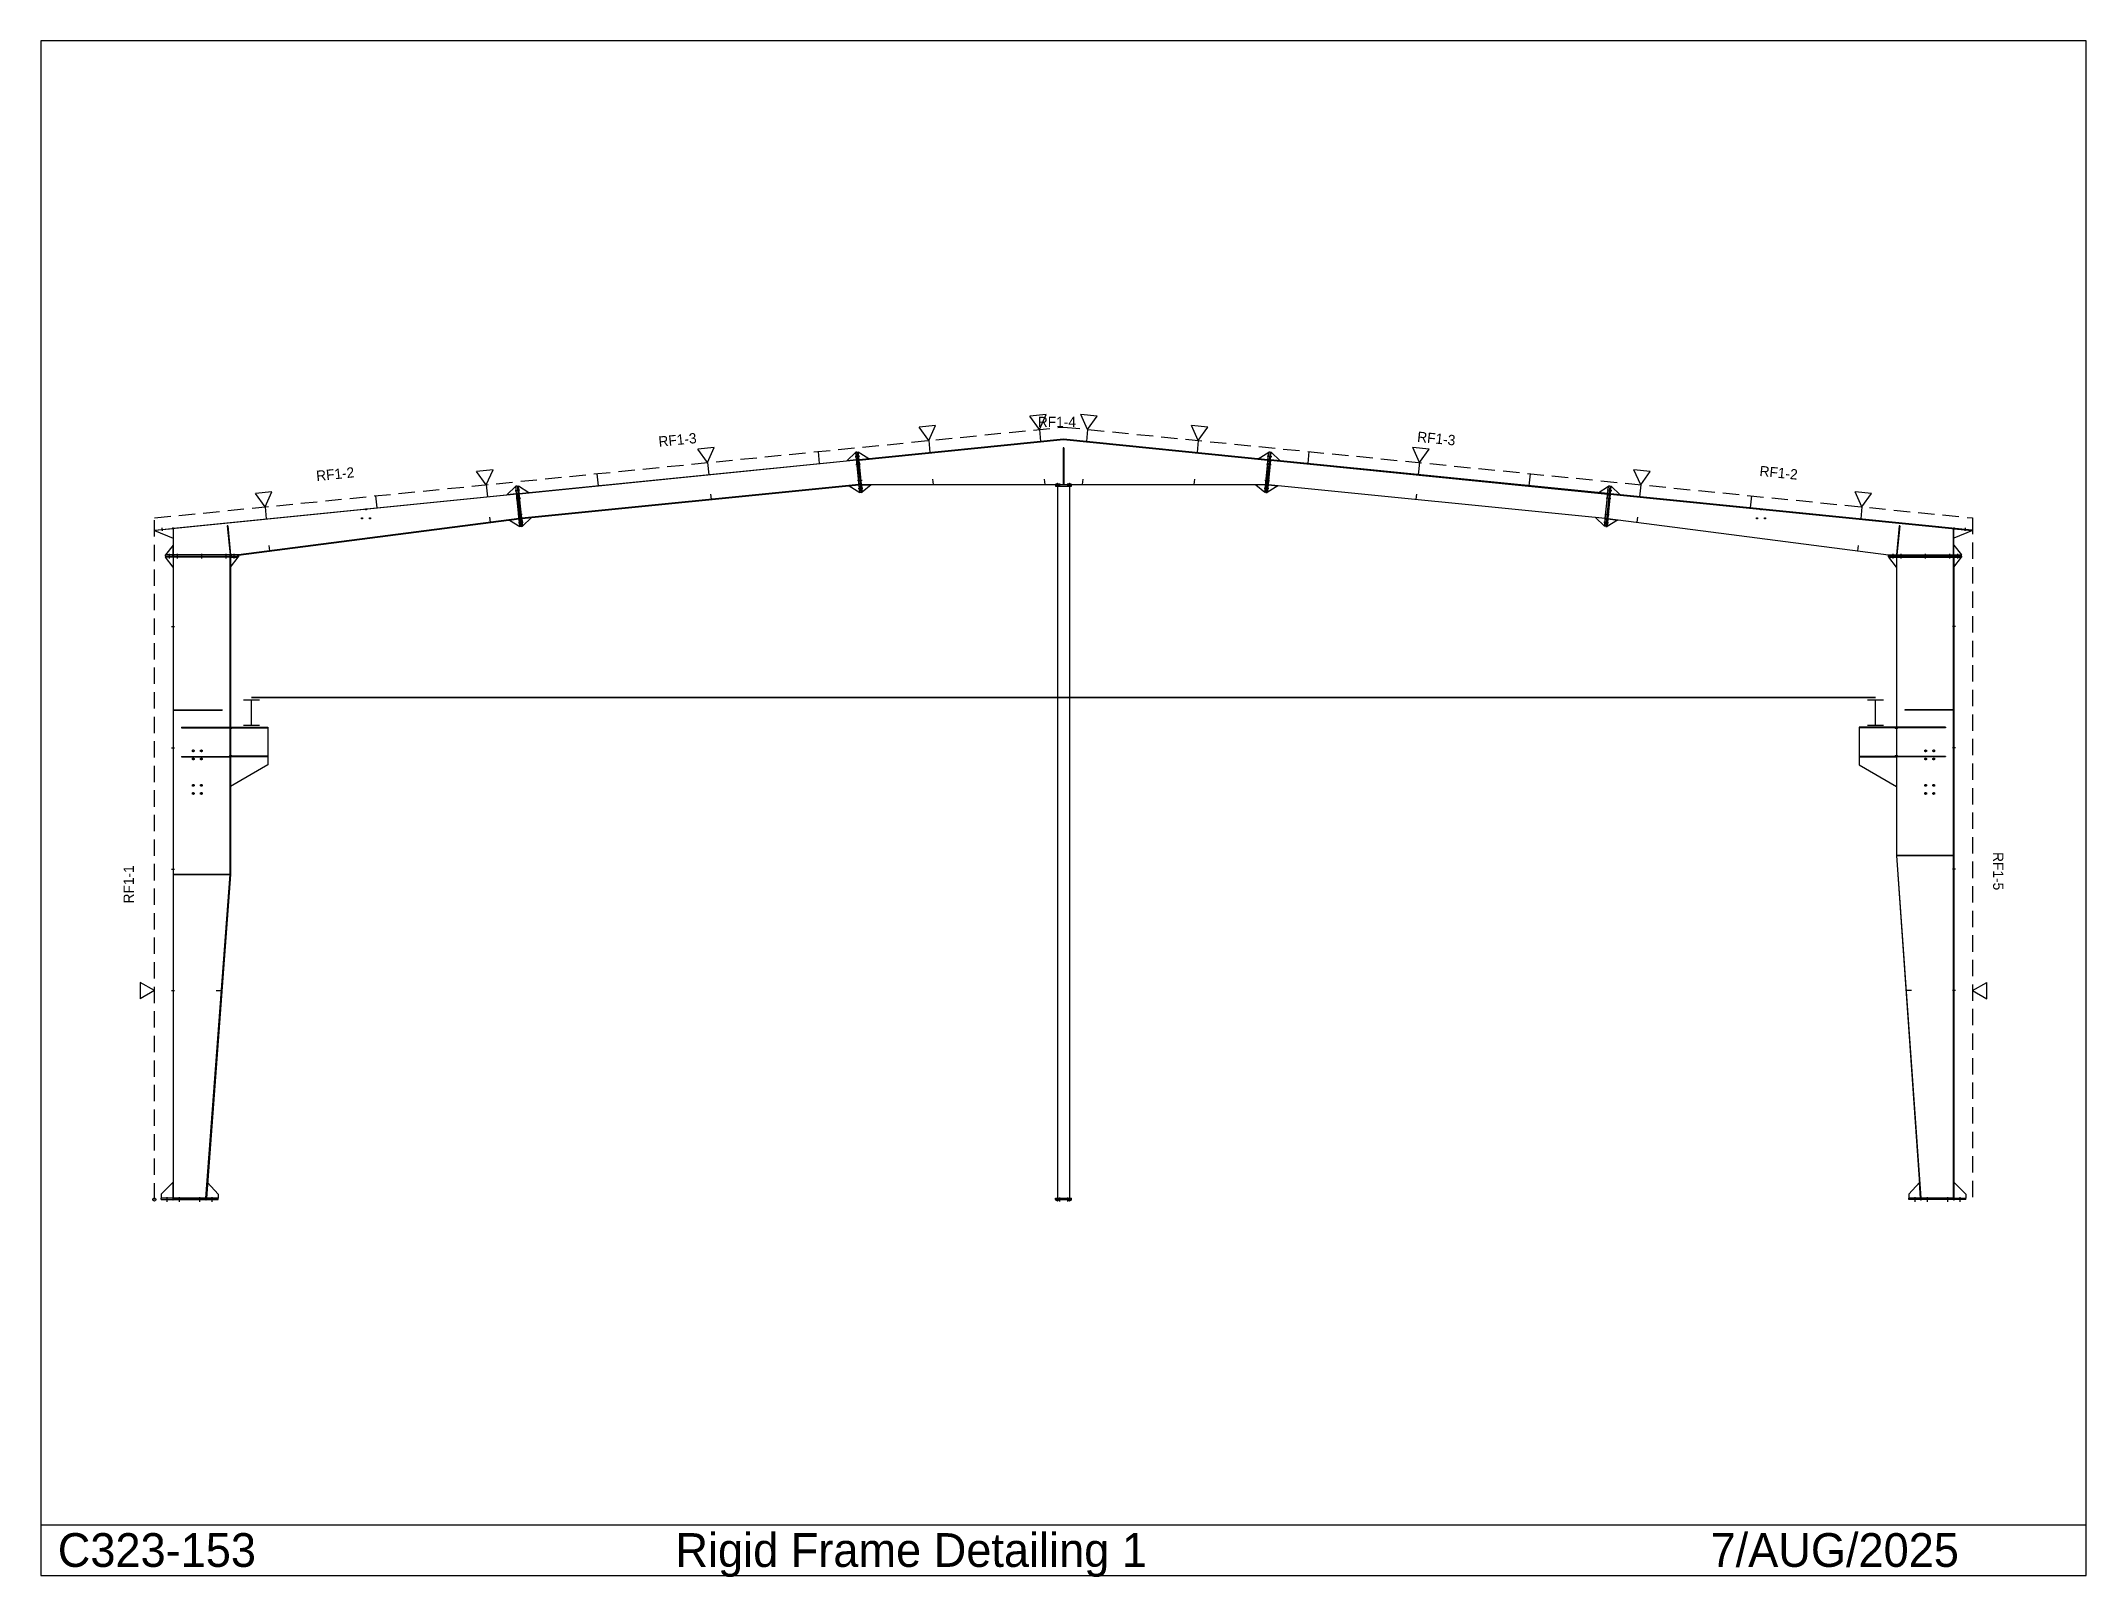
# Model space of a CAD drawing. Extents: x -1403 to 23873, y -4665 to 14314.
import ezdxf

# ---------------------------------------------------------------- set-up
doc = ezdxf.new("R2010")
doc.units = 0
doc.linetypes.add('CONTIN', pattern=[0])
doc.linetypes.add('DASHED', pattern=[303.3, 202.2, -101.1])
doc.layers.get('0').update_dxf_attribs({"linetype": 'CONTIN'})
for name, color, linetype in [('1', 7, 'CONTIN'), ('16', 7, 'CONTIN'), ('17', 7, 'CONTIN'), ('3', 7, 'CONTIN'), ('5', 5, 'DASHED'), ('8', 5, 'DASHED')]:
    doc.layers.add(name, color=color, linetype=linetype)

msp = doc.modelspace()

# ---------------------------------------------------------------- linework, layer by layer
for p, q in [((23872.9, 14313.517), (-1402.9, 14313.517)), ((-1402.9, 14313.517), (-1402.9, -4643.333)), ((23872.9, -4643.333), (23872.9, 14313.517)), ((-1402.9, -4017.757), (23872.9, -4017.757)), ((-1402.9, -4643.333), (23872.9, -4643.333))]:
    msp.add_line(p, q)
at = {"layer": '1'}
for p, q in [((11234.503, 9392.702), (8708.068, 9140.059)), ((8708.566, 9135.084), (11235, 9387.727)), ((8708.566, 9135.084), (11235, 9387.727)), ((11235, 9387.727), (11234.503, 9392.702)), ((11235, 9387.727), (11235.498, 9392.702)), ((11235, 9387.727), (13761.4, 9135.087)), ((11235, 9387.727), (13761.4, 9135.087)), ((13761.897, 9140.062), (11235.498, 9392.702)), ((4508.514, 8720.104), (8676.227, 9136.875)), ((8676.725, 9131.899), (4509.011, 8715.128)), ((8676.725, 9131.899), (4509.011, 8715.128)), ((8556.822, 9124.935), (8666.774, 9231.404)), ((8676.227, 9136.875), (8556.822, 9124.935)), ((8659.111, 9180.389), (8716.228, 9186.1)), ((8659.111, 9180.389), (8716.228, 9186.1)), ((8682.694, 9232.996), (8666.774, 9231.404)), ((8716.526, 8733.885), (8666.774, 9231.404)), ((8666.774, 9231.404), (8666.774, 9231.404)), ((8676.227, 9136.875), (8666.774, 9231.404)), ((8676.725, 9131.899), (8676.227, 9136.875)), ((8676.725, 9131.899), (8706.575, 8833.389)), ((8682.694, 9232.996), (8698.615, 9234.588)), ((8682.694, 9232.996), (8732.446, 8735.477)), ((8682.694, 9232.996), (8732.446, 8735.477)), ((8748.367, 8737.069), (8698.615, 9234.588)), ((8827.473, 9151.999), (8698.615, 9234.588)), ((8698.615, 9234.588), (8698.615, 9234.588)), ((8708.068, 9140.059), (8698.615, 9234.588)), ((8708.068, 9140.059), (8827.473, 9151.999)), ((8708.566, 9135.084), (8708.068, 9140.059)), ((8738.576, 8834.98), (8708.566, 9135.084)), ((11232, 9284.98), (11232, 8834.98)), ((11238, 9284.98), (11232, 9284.98)), ((11232, 9284.98), (11232, 8834.98)), ((11238, 9284.98), (11232, 9284.98)), ((11238, 9284.98), (11238, 8834.98)), ((11238, 9284.98), (11238, 8834.98)), ((13642.492, 9152.003), (13771.35, 9234.591)), ((13761.897, 9140.062), (13642.492, 9152.003)), ((13721.6, 8737.07), (13771.35, 9234.591)), ((13761.4, 9135.087), (13731.39, 8834.98)), ((13787.27, 9232.999), (13737.52, 8735.479)), ((13787.27, 9232.999), (13737.52, 8735.479)), ((13753.439, 8733.886), (13803.189, 9231.407)), ((13753.737, 9186.103), (13810.853, 9180.392)), ((13753.737, 9186.103), (13810.853, 9180.392)), ((13761.4, 9135.087), (13761.897, 9140.062)), ((13761.897, 9140.062), (13771.35, 9234.591)), ((13793.24, 9131.903), (13763.389, 8833.392)), ((13787.27, 9232.999), (13771.35, 9234.591)), ((13771.35, 9234.591), (13771.35, 9234.591)), ((13787.27, 9232.999), (13803.189, 9231.407)), ((13793.24, 9131.903), (13793.737, 9136.878)), ((13793.24, 9131.903), (17960.955, 8715.132)), ((13793.24, 9131.903), (17960.955, 8715.132)), ((13793.737, 9136.878), (13803.189, 9231.407)), ((17961.453, 8720.106), (13793.737, 9136.878)), ((13793.737, 9136.878), (13913.143, 9124.938)), ((13913.143, 9124.938), (13803.189, 9231.407)), ((13803.189, 9231.407), (13803.189, 9231.407)), ((8669.062, 9080.885), (8726.178, 9086.597)), ((8669.062, 9080.885), (8726.178, 9086.597)), ((8688.963, 8881.877), (8746.079, 8887.589)), ((8688.963, 8881.877), (8746.079, 8887.589)), ((13723.886, 8887.592), (13781.002, 8881.88)), ((13723.886, 8887.592), (13781.002, 8881.88)), ((13743.787, 9086.599), (13800.903, 9080.888)), ((13743.787, 9086.599), (13800.903, 9080.888)), ((10, 8270.251), (4476.672, 8716.919)), ((4477.169, 8711.944), (10.498, 8265.276)), ((4477.169, 8711.944), (236, 8287.826)), ((4357.268, 8704.979), (4467.219, 8811.448)), ((4476.672, 8716.919), (4357.268, 8704.979)), ((4459.558, 8760.433), (4516.673, 8766.144)), ((4459.558, 8760.433), (4516.673, 8766.144)), ((4483.14, 8813.04), (4467.219, 8811.448)), ((4516.972, 8313.929), (4467.219, 8811.448)), ((4467.219, 8811.448), (4467.219, 8811.448)), ((4476.672, 8716.919), (4467.219, 8811.448)), ((4469.508, 8660.93), (4526.623, 8666.641)), ((4469.508, 8660.93), (4526.623, 8666.641)), ((4477.169, 8711.944), (4476.672, 8716.919)), ((4477.169, 8711.944), (4507.067, 8412.978)), ((4483.14, 8813.04), (4499.061, 8814.633)), ((4483.14, 8813.04), (4532.892, 8315.521)), ((4483.14, 8813.04), (4532.892, 8315.521)), ((4548.813, 8317.113), (4499.061, 8814.633)), ((4627.918, 8732.044), (4499.061, 8814.633)), ((4499.061, 8814.633), (4499.061, 8814.633)), ((4508.514, 8720.104), (4499.061, 8814.633)), ((4508.514, 8720.104), (4627.918, 8732.044)), ((4509.011, 8715.128), (4508.514, 8720.104)), ((4538.862, 8416.617), (4509.011, 8715.128)), ((8706.575, 8833.389), (4538.862, 8416.617)), ((8706.575, 8833.389), (4538.862, 8416.617)), ((4539.36, 8411.643), (8707.073, 8828.414)), ((8707.073, 8828.414), (8587.669, 8816.474)), ((8587.669, 8816.474), (8716.526, 8733.885)), ((8698.914, 8782.374), (8756.029, 8788.085)), ((8698.914, 8782.374), (8756.029, 8788.085)), ((8706.575, 8833.389), (8707.073, 8828.414)), ((8707.073, 8828.414), (8716.526, 8733.885)), ((8732.446, 8735.477), (8716.526, 8733.885)), ((8716.526, 8733.885), (8716.526, 8733.885)), ((8732.446, 8735.477), (8748.367, 8737.069)), ((8738.576, 8834.98), (13731.39, 8834.98)), ((8739.076, 8834.98), (13730.889, 8834.98)), ((8739.076, 8834.98), (8739.076, 8829.981)), ((13730.889, 8829.981), (8739.076, 8829.981)), ((8739.076, 8829.981), (8859.676, 8829.981)), ((8739.076, 8829.981), (8748.367, 8737.069)), ((8859.676, 8829.981), (8748.367, 8737.069)), ((8748.367, 8737.069), (8748.367, 8737.069)), ((11135, 8829.98), (11135, 8813.98)), ((11135, 8813.98), (11335, 8813.98)), ((11160, 8813.98), (11160, 16)), ((11238, 8834.98), (11232, 8834.98)), ((11238, 8834.98), (11232, 8834.98)), ((11310, 8813.98), (11310, 16)), ((11335, 8813.98), (11335, 8829.98)), ((13730.891, 8829.981), (13610.292, 8829.981)), ((13610.292, 8829.981), (13721.6, 8737.07)), ((13713.937, 8788.088), (13771.053, 8782.376)), ((13713.937, 8788.088), (13771.053, 8782.376)), ((13730.891, 8829.981), (13721.6, 8737.07)), ((13737.52, 8735.479), (13721.6, 8737.07)), ((13721.6, 8737.07), (13721.6, 8737.07)), ((13730.889, 8834.98), (13730.889, 8829.981)), ((13737.52, 8735.479), (13753.439, 8733.886)), ((13762.892, 8828.417), (13753.439, 8733.886)), ((13882.297, 8816.477), (13753.439, 8733.886)), ((13753.439, 8733.886), (13753.439, 8733.886)), ((13763.389, 8833.392), (13762.892, 8828.417)), ((17930.605, 8411.646), (13762.892, 8828.417)), ((13762.892, 8828.417), (13882.297, 8816.477)), ((13763.389, 8833.392), (17931.104, 8416.62)), ((13763.389, 8833.392), (17931.104, 8416.62)), ((17842.047, 8732.047), (17970.904, 8814.636)), ((17961.453, 8720.106), (17842.047, 8732.047)), ((17921.154, 8317.116), (17970.904, 8814.636)), ((17931.104, 8416.62), (17960.955, 8715.132)), ((17986.824, 8813.043), (17937.074, 8315.524)), ((17986.824, 8813.043), (17937.074, 8315.524)), ((17943.342, 8666.643), (18000.457, 8660.932)), ((17943.342, 8666.643), (18000.457, 8660.932)), ((17952.994, 8313.932), (18002.744, 8811.451)), ((17953.291, 8766.146), (18010.408, 8760.436)), ((17953.291, 8766.146), (18010.408, 8760.436)), ((17960.955, 8715.132), (17961.453, 8720.106)), ((17961.453, 8720.106), (17970.904, 8814.636)), ((17992.795, 8711.947), (17962.898, 8412.98)), ((17986.824, 8813.043), (17970.904, 8814.636)), ((17970.904, 8814.636), (17970.904, 8814.636)), ((17986.824, 8813.043), (18002.744, 8811.451)), ((17992.795, 8711.947), (17993.293, 8716.922)), ((17992.795, 8711.947), (22234, 8287.826)), ((17992.795, 8711.947), (22459.504, 8265.276)), ((17993.293, 8716.922), (18002.744, 8811.451)), ((22460, 8270.251), (17993.293, 8716.922)), ((17993.293, 8716.922), (18112.697, 8704.981)), ((18112.697, 8704.981), (18002.744, 8811.451)), ((18002.744, 8811.451), (18002.744, 8811.451)), ((4507.067, 8412.978), (1039, 7965.631)), ((4506.925, 8412.959), (1039, 7965.631)), ((1039.64, 7960.673), (4507.564, 8408.001)), ((4507.564, 8408.001), (4388.501, 8392.643)), ((4388.501, 8392.643), (4516.972, 8313.929)), ((4489.409, 8461.921), (4546.524, 8467.633)), ((4489.409, 8461.921), (4546.524, 8467.633)), ((4499.359, 8362.418), (4556.475, 8368.13)), ((4499.359, 8362.418), (4556.475, 8368.13)), ((4506.925, 8412.959), (4507.564, 8408.001)), ((4507.564, 8408.001), (4516.972, 8313.929)), ((4538.862, 8416.617), (4538.862, 8416.617)), ((4538.862, 8416.617), (4539.36, 8411.643)), ((4539.36, 8411.643), (4658.764, 8423.583)), ((4539.36, 8411.643), (4548.813, 8317.113)), ((4658.764, 8423.583), (4548.813, 8317.113)), ((17930.605, 8411.646), (17811.201, 8423.586)), ((17811.201, 8423.586), (17921.154, 8317.116)), ((17913.49, 8368.132), (17970.607, 8362.421)), ((17913.49, 8368.132), (17970.607, 8362.421)), ((17930.605, 8411.646), (17921.154, 8317.116)), ((17923.441, 8467.636), (17980.557, 8461.925)), ((17923.441, 8467.636), (17980.557, 8461.925)), ((17931.104, 8416.62), (17930.605, 8411.646)), ((17931.104, 8416.62), (17931.104, 8416.62)), ((17962.4, 8408.004), (17952.994, 8313.932)), ((18081.463, 8392.646), (17952.994, 8313.932)), ((17963.041, 8412.962), (17962.4, 8408.004)), ((21430.359, 7960.673), (17962.4, 8408.004)), ((17962.4, 8408.004), (18081.463, 8392.646)), ((17962.898, 8412.98), (21431, 7965.631)), ((17963.041, 8412.962), (21431, 7965.631)), ((231, 8287.326), (1, 8264.326)), ((1, 8264.326), (231, 8172.327)), ((10.498, 8265.276), (10, 8270.251)), ((236, 8287.326), (231, 8287.326)), ((231, 8287.326), (231, 7965.631)), ((236, 7965.631), (236, 8287.826)), ((236, 7965.631), (236, 8287.326)), ((906.163, 8324.143), (900.193, 8323.546)), ((906.163, 8324.143), (900.193, 8323.546)), ((900.193, 8323.546), (936.015, 7965.333)), ((900.193, 8323.546), (936.015, 7965.333)), ((906.163, 8324.143), (941.985, 7965.93)), ((906.163, 8324.143), (941.985, 7965.93)), ((4532.892, 8315.521), (4516.972, 8313.929)), ((4516.972, 8313.929), (4516.972, 8313.929)), ((4532.892, 8315.521), (4548.813, 8317.113)), ((4548.813, 8317.113), (4548.813, 8317.113)), ((17937.074, 8315.524), (17921.154, 8317.116)), ((17921.154, 8317.116), (17921.154, 8317.116)), ((17937.074, 8315.524), (17952.994, 8313.932)), ((17952.994, 8313.932), (17952.994, 8313.932)), ((21563.836, 8324.143), (21528.014, 7965.93)), ((21563.836, 8324.143), (21528.014, 7965.93)), ((21569.807, 8323.546), (21533.986, 7965.333)), ((21569.807, 8323.546), (21533.986, 7965.333)), ((21569.807, 8323.546), (21563.836, 8324.143)), ((21569.807, 8323.546), (21563.836, 8324.143)), ((22234, 7965.631), (22234, 8287.826)), ((22234, 8287.326), (22234, 7965.631)), ((22234, 8287.326), (22239, 8287.326)), ((22239, 7965.631), (22239, 8287.326)), ((22239, 8287.326), (22469, 8264.326)), ((22469, 8264.326), (22239, 8172.327)), ((22459.504, 8265.276), (22460, 8270.251)), ((231, 8085.631), (136, 7965.631)), ((1036, 7965.631), (136, 7965.631)), ((136, 7949.632), (136, 7965.631)), ((136, 7965.631), (136, 7965.631)), ((231, 7965.631), (136, 7965.631)), ((136, 7949.632), (1036, 7949.632)), ((136, 7949.632), (136, 7933.632)), ((136, 7949.632), (1036, 7949.632)), ((1036, 7933.632), (136, 7933.632)), ((230, 7813.632), (136, 7933.632)), ((136, 7933.632), (136, 7933.632)), ((230, 7933.632), (136, 7933.632)), ((186, 7920.932), (186, 7978.332)), ((186, 7920.932), (186, 7978.332)), ((236, 7933.632), (230, 7933.632)), ((230, 7933.632), (230, 16)), ((230, 7933.632), (230, 7813.632)), ((231, 7965.631), (231, 8085.631)), ((236, 7965.631), (231, 7965.631)), ((1039, 7965.631), (236, 7965.631)), ((936, 7933.632), (236, 7933.632)), ((236, 4016), (236, 7933.632)), ((236, 16), (236, 7933.632)), ((286, 7920.932), (286, 7978.332)), ((286, 7920.932), (286, 7978.332)), ((586, 7920.932), (586, 7978.332)), ((586, 7920.932), (586, 7978.332)), ((886, 7920.932), (886, 7978.332)), ((886, 7920.932), (886, 7978.332)), ((936, 4016), (936, 7933.632)), ((936, 7933.632), (936, 7933.632)), ((936, 4016), (936, 7933.632)), ((936, 7933.632), (942, 7933.632)), ((941.985, 7965.93), (936.015, 7965.333)), ((941.985, 7965.93), (936.015, 7965.333)), ((942, 7933.632), (942, 4016)), ((942, 7933.632), (942, 7813.632)), ((942, 7813.632), (1036, 7933.632)), ((942, 7933.632), (1036, 7933.632)), ((986, 7920.932), (986, 7978.332)), ((986, 7920.932), (986, 7978.332)), ((1036, 7949.632), (1036, 7965.631)), ((1036, 7949.632), (1036, 7933.632)), ((1036, 7933.632), (1036, 7933.632)), ((1039, 7965.631), (1039.64, 7960.673)), ((21431, 7965.631), (21430.359, 7960.673)), ((21431, 7965.631), (22234, 7965.631)), ((21434, 7949.632), (21434, 7965.631)), ((21434, 7965.631), (22334, 7965.631)), ((22334, 7949.632), (21434, 7949.632)), ((22334, 7949.632), (21434, 7949.632)), ((21434, 7949.632), (21434, 7933.632)), ((21434, 7933.632), (22334, 7933.632)), ((21528, 7813.632), (21434, 7933.632)), ((21434, 7933.632), (21434, 7933.632)), ((21528, 7933.632), (21434, 7933.632)), ((21484.002, 7978.332), (21484.002, 7920.932)), ((21484.002, 7978.332), (21484.002, 7920.932)), ((21534, 7933.632), (21528, 7933.632)), ((21528, 7933.632), (21528, 4250)), ((21528, 7933.632), (21528, 7813.632)), ((21533.986, 7965.333), (21528.014, 7965.93)), ((21533.986, 7965.333), (21528.014, 7965.93)), ((21534, 4250), (21534, 7933.632)), ((21534, 7933.632), (21534, 7933.632)), ((21534, 7933.632), (22234, 7933.632)), ((21534, 4250), (21534, 7933.632)), ((21584, 7978.332), (21584, 7920.932)), ((21584, 7978.332), (21584, 7920.932)), ((21884, 7978.332), (21884, 7920.932)), ((21884, 7978.332), (21884, 7920.932)), ((22184, 7978.332), (22184, 7920.932)), ((22184, 7978.332), (22184, 7920.932)), ((22234, 7965.631), (22239, 7965.631)), ((22234, 4250), (22234, 7933.632)), ((22234, 16), (22234, 7933.632)), ((22234, 7933.632), (22240, 7933.632)), ((22239, 7965.631), (22239, 8085.631)), ((22239, 8085.631), (22334, 7965.631)), ((22239, 7965.631), (22334, 7965.631)), ((22240, 7933.632), (22240, 16)), ((22240, 7933.632), (22240, 7813.632)), ((22240, 7813.632), (22334, 7933.632)), ((22240, 7933.632), (22334, 7933.632)), ((22284, 7978.332), (22284, 7920.932)), ((22284, 7978.332), (22284, 7920.932)), ((22334, 7949.632), (22334, 7965.631)), ((22334, 7965.631), (22334, 7965.631)), ((22334, 7949.632), (22334, 7933.632)), ((22334, 7933.632), (22334, 7933.632)), ((236, 6050), (836, 6050)), ((236, 6050), (236, 6044)), ((236, 6050), (836, 6050)), ((236, 6050), (236, 6044)), ((236, 6044), (836, 6044)), ((236, 6044), (836, 6044)), ((336, 5834), (936, 5834)), ((336, 5834), (336, 5828)), ((336, 5834), (936, 5834)), ((336, 5834), (336, 5828)), ((336, 5828), (936, 5828)), ((336, 5828), (936, 5828)), ((836, 6050), (836, 6044)), ((836, 6050), (836, 6044)), ((936, 5834), (936, 5828)), ((936, 5834), (936, 5828)), ((942, 5834), (1400, 5834)), ((942, 5834), (1400, 5834)), ((942, 5826), (1400, 5826)), ((942, 5826), (1400, 5826)), ((1400, 5834), (1400, 5468)), ((1400, 5834), (1400, 5468)), ((21528, 5834), (21070, 5834)), ((21070, 5834), (21070, 5468)), ((21528, 5834), (21070, 5834)), ((21070, 5834), (21070, 5468)), ((21528, 5826), (21070, 5826)), ((21528, 5826), (21070, 5826)), ((22134, 5834), (21534, 5834)), ((21534, 5834), (21534, 5828)), ((22134, 5834), (21534, 5834)), ((21534, 5834), (21534, 5828)), ((22134, 5828), (21534, 5828)), ((22134, 5828), (21534, 5828)), ((22234, 6050), (21634, 6050)), ((21634, 6050), (21634, 6044)), ((22234, 6050), (21634, 6050)), ((21634, 6050), (21634, 6044)), ((22234, 6044), (21634, 6044)), ((22234, 6044), (21634, 6044)), ((22134, 5834), (22134, 5828)), ((22134, 5834), (22134, 5828)), ((22234, 6050), (22234, 6044)), ((22234, 6050), (22234, 6044)), ((336, 5474), (936, 5474)), ((336, 5474), (336, 5468)), ((336, 5474), (936, 5474)), ((336, 5474), (336, 5468)), ((336, 5468), (936, 5468)), ((336, 5468), (936, 5468)), ((936, 5474), (936, 5468)), ((936, 5474), (936, 5468)), ((1400, 5476), (942, 5476)), ((1400, 5476), (942, 5476)), ((1400, 5468), (942, 5468)), ((1400, 5468), (942, 5468)), ((1400, 5368), (942, 5103.573)), ((1400, 5468), (1400, 5368)), ((21070, 5476), (21528, 5476)), ((21070, 5476), (21528, 5476)), ((21070, 5468), (21528, 5468)), ((21070, 5468), (21070, 5368)), ((21070, 5468), (21528, 5468)), ((21070, 5368), (21528, 5103.573)), ((22134, 5474), (21534, 5474)), ((21534, 5474), (21534, 5468)), ((22134, 5474), (21534, 5474)), ((21534, 5474), (21534, 5468)), ((22134, 5468), (21534, 5468)), ((22134, 5468), (21534, 5468)), ((22134, 5474), (22134, 5468)), ((22134, 5474), (22134, 5468)), ((21534, 4250), (21528, 4250)), ((21534, 4250), (21528.014, 4249.576)), ((21528.014, 4249.576), (21827.984, 16)), ((21834.002, 16), (21534, 4250)), ((21534, 4250), (21534, 4250)), ((21534, 4250), (22234, 4250)), ((22234, 4250), (21534, 4250)), ((21833.971, 16.424), (21534, 4250)), ((22234, 16), (22234, 4250)), ((936, 4016), (236, 4016)), ((236, 16), (236, 4016)), ((236, 4016), (936, 4016)), ((636, 16), (936, 4016)), ((636.034, 16.449), (936, 4016)), ((941.983, 4015.551), (642.017, 16)), ((936, 4016), (936, 4016)), ((936, 4016), (941.983, 4015.551)), ((936, 4016), (942, 4016)), ((230, 213), (83, 66)), ((83, 66), (83, 16)), ((787.808, 16), (83, 16)), ((83, 0), (83, 16)), ((230, 16), (83, 16)), ((83, 0), (787.808, 0)), ((158, -28.7), (158, 28.7)), ((230, 16), (230, 213)), ((236, 16), (230, 16)), ((236, 16), (636, 16)), ((308, -28.7), (308, 28.7)), ((562.808, -28.7), (562.808, 28.7)), ((636.034, 16.449), (642.017, 16)), ((642.017, 16), (656.701, 211.792)), ((642.017, 16), (787.808, 16)), ((656.701, 211.792), (787.808, 66)), ((712.808, -28.7), (712.808, 28.7)), ((787.808, 66), (787.808, 16)), ((787.808, 0), (787.808, 16)), ((11135, 16), (11335, 16)), ((11135, 0), (11135, 16)), ((11135, 0), (11335, 0)), ((11185, 25.4), (11185, -25.4)), ((11285, 25.4), (11285, -25.4)), ((11335, 0), (11335, 16)), ((21814.107, 211.858), (21682.127, 66)), ((21682.127, 66), (21682.127, 16)), ((21682.127, 0), (21682.127, 16)), ((21682.127, 16), (22387, 16)), ((21827.984, 16), (21682.127, 16)), ((22387, 0), (21682.127, 0)), ((21757.127, 28.7), (21757.127, -28.7)), ((21827.984, 16), (21814.107, 211.858)), ((21833.971, 16.424), (21827.984, 16)), ((22234, 16), (21834.002, 16)), ((21907.127, 28.7), (21907.127, -28.7)), ((22162, 28.7), (22162, -28.7)), ((22234, 16), (22240, 16)), ((22240, 16), (22240, 213)), ((22240, 213), (22387, 66)), ((22240, 16), (22387, 16)), ((22312, 28.7), (22312, -28.7)), ((22387, 66), (22387, 16)), ((22387, 0), (22387, 16))]:
    msp.add_line(p, q, dxfattribs=at)
for centre, radius in [((8692.147, 9138.467), 6.35), ((8692.147, 9138.467), 6.35), ((13777.817, 9138.47), 6.35), ((13777.817, 9138.47), 6.35), ((11160, 8829.98), 19.05), ((11310, 8829.98), 19.05), ((4492.593, 8718.511), 6.35), ((4492.593, 8718.511), 6.35), ((8722.994, 8830.006), 6.35), ((8722.996, 8829.981), 6.35), ((13746.969, 8829.981), 6.35), ((13746.972, 8830.009), 6.35), ((17977.373, 8718.515), 6.35), ((17977.373, 8718.515), 6.35), ((2564.963, 8415), 7), ((2564.963, 8415), 7), ((2614.963, 8525.723), 7), ((2614.963, 8525.723), 7), ((2664.963, 8415), 7), ((2664.963, 8415), 7), ((4523.439, 8410.05), 6.35), ((4523.439, 8410.048), 6.35), ((17946.525, 8410.053), 6.35), ((17946.525, 8410.051), 6.35), ((19805.035, 8415), 7), ((19805.035, 8415), 7), ((19855.035, 8525.723), 7), ((19855.035, 8525.723), 7), ((19905.035, 8415), 7), ((19905.035, 8415), 7), ((231, 8292.352), 6.35), ((22239, 8292.352), 6.35), ((230, 7949.632), 6.35), ((231, 7949.632), 6.35), ((942, 7949.632), 6.35), ((1036, 7949.632), 6.35), ((21434, 7949.632), 6.35), ((21528, 7949.632), 6.35), ((22239, 7949.632), 6.35), ((22240, 7949.632), 6.35), ((942, 5826), 12.7), ((21528, 5826), 12.7), ((942, 5476), 12.7), ((21528, 5476), 12.7), ((0, 0), 19.05), ((230, 0), 6.35), ((640.817, 0), 6.35), ((11160, 0), 19.05), ((11310, 0), 19.05), ((21829.119, 0), 6.35), ((22240, 0), 6.35)]:
    msp.add_circle(centre, radius, dxfattribs=at)
at = {"layer": '17'}
for p, q in [((8685.798, 9138.467), (8698.498, 9138.467)), ((8685.798, 9138.467), (8698.498, 9138.467)), ((8685.798, 9138.467), (8698.498, 9138.467)), ((8685.798, 9138.467), (8698.498, 9138.467)), ((8692.147, 9132.117), (8692.147, 9144.816)), ((8692.147, 9132.117), (8692.147, 9144.816)), ((8692.147, 9132.117), (8692.147, 9144.816)), ((8692.147, 9132.117), (8692.147, 9144.816)), ((13771.468, 9138.47), (13784.168, 9138.47)), ((13771.468, 9138.47), (13784.168, 9138.47)), ((13771.468, 9138.47), (13784.168, 9138.47)), ((13771.468, 9138.47), (13784.168, 9138.47)), ((13777.817, 9132.12), (13777.817, 9144.82)), ((13777.817, 9132.12), (13777.817, 9144.82)), ((13777.817, 9132.12), (13777.817, 9144.82)), ((13777.817, 9132.12), (13777.817, 9144.82)), ((4486.243, 8718.511), (4498.943, 8718.511)), ((4486.243, 8718.511), (4498.943, 8718.511)), ((4486.243, 8718.511), (4498.943, 8718.511)), ((4486.243, 8718.511), (4498.943, 8718.511)), ((4492.593, 8712.161), (4492.593, 8724.861)), ((4492.593, 8712.161), (4492.593, 8724.861)), ((4492.593, 8712.161), (4492.593, 8724.861)), ((4492.593, 8712.161), (4492.593, 8724.861)), ((8716.644, 8830.006), (8729.344, 8830.006)), ((8716.644, 8830.006), (8729.344, 8830.006)), ((8716.646, 8829.981), (8729.346, 8829.981)), ((8716.646, 8829.981), (8729.346, 8829.981)), ((8722.994, 8823.656), (8722.994, 8836.355)), ((8722.994, 8823.656), (8722.994, 8836.355)), ((8722.996, 8823.631), (8722.996, 8836.331)), ((8722.996, 8823.631), (8722.996, 8836.331)), ((13740.618, 8829.981), (13753.318, 8829.981)), ((13740.618, 8829.981), (13753.318, 8829.981)), ((13740.621, 8830.009), (13753.321, 8830.009)), ((13740.621, 8830.009), (13753.321, 8830.009)), ((13746.969, 8823.631), (13746.969, 8836.331)), ((13746.969, 8823.631), (13746.969, 8836.331)), ((13746.972, 8823.659), (13746.972, 8836.359)), ((13746.972, 8823.659), (13746.972, 8836.359)), ((17971.021, 8718.515), (17983.723, 8718.515)), ((17971.021, 8718.515), (17983.723, 8718.515)), ((17971.021, 8718.515), (17983.723, 8718.515)), ((17971.021, 8718.515), (17983.723, 8718.515)), ((17977.373, 8712.164), (17977.373, 8724.864)), ((17977.373, 8712.164), (17977.373, 8724.864)), ((17977.373, 8712.164), (17977.373, 8724.864)), ((17977.373, 8712.164), (17977.373, 8724.864)), ((4517.089, 8410.05), (4529.79, 8410.05)), ((4517.089, 8410.05), (4529.79, 8410.05)), ((4517.089, 8410.048), (4529.79, 8410.048)), ((4517.089, 8410.048), (4529.79, 8410.048)), ((4523.439, 8403.7), (4523.439, 8416.4)), ((4523.439, 8403.7), (4523.439, 8416.4)), ((4523.439, 8403.698), (4523.439, 8416.397)), ((4523.439, 8403.698), (4523.439, 8416.397)), ((17940.176, 8410.053), (17952.877, 8410.053)), ((17940.176, 8410.053), (17952.877, 8410.053)), ((17940.176, 8410.051), (17952.877, 8410.051)), ((17940.176, 8410.051), (17952.877, 8410.051)), ((17946.525, 8403.703), (17946.525, 8416.403)), ((17946.525, 8403.703), (17946.525, 8416.403)), ((17946.525, 8403.701), (17946.525, 8416.4)), ((17946.525, 8403.701), (17946.525, 8416.4)), ((224.65, 8292.352), (237.35, 8292.352)), ((224.65, 8292.352), (237.35, 8292.352)), ((231, 8286.002), (231, 8298.702)), ((231, 8286.002), (231, 8298.702)), ((22232.65, 8292.352), (22245.35, 8292.352)), ((22232.65, 8292.352), (22245.35, 8292.352)), ((22239, 8286.002), (22239, 8298.702)), ((22239, 8286.002), (22239, 8298.702)), ((223.65, 7949.632), (236.35, 7949.632)), ((223.65, 7949.632), (236.35, 7949.632)), ((224.65, 7949.632), (237.35, 7949.632)), ((224.65, 7949.632), (237.35, 7949.632)), ((230, 7943.282), (230, 7955.982)), ((230, 7943.282), (230, 7955.982)), ((231, 7943.282), (231, 7955.982)), ((231, 7943.282), (231, 7955.982)), ((935.65, 7949.632), (948.35, 7949.632)), ((935.65, 7949.632), (948.35, 7949.632)), ((942, 7943.282), (942, 7955.982)), ((942, 7943.282), (942, 7955.982)), ((1029.65, 7949.632), (1042.35, 7949.632)), ((1029.65, 7949.632), (1042.35, 7949.632)), ((1036, 7943.282), (1036, 7955.982)), ((1036, 7943.282), (1036, 7955.982)), ((21427.65, 7949.632), (21440.35, 7949.632)), ((21427.65, 7949.632), (21440.35, 7949.632)), ((21434, 7943.282), (21434, 7955.982)), ((21434, 7943.282), (21434, 7955.982)), ((21521.65, 7949.632), (21534.35, 7949.632)), ((21521.65, 7949.632), (21534.35, 7949.632)), ((21528, 7943.282), (21528, 7955.982)), ((21528, 7943.282), (21528, 7955.982)), ((22232.65, 7949.632), (22245.35, 7949.632)), ((22232.65, 7949.632), (22245.35, 7949.632)), ((22233.65, 7949.632), (22246.35, 7949.632)), ((22233.65, 7949.632), (22246.35, 7949.632)), ((22239, 7943.282), (22239, 7955.982)), ((22239, 7943.282), (22239, 7955.982)), ((22240, 7943.282), (22240, 7955.982)), ((22240, 7943.282), (22240, 7955.982)), ((223.65, 0), (236.35, 0)), ((223.65, 0), (236.35, 0)), ((230, -6.35), (230, 6.35)), ((230, -6.35), (230, 6.35)), ((634.467, 0), (647.167, 0)), ((634.467, 0), (647.167, 0)), ((640.817, -6.35), (640.817, 6.35)), ((640.817, -6.35), (640.817, 6.35)), ((21822.77, 0), (21835.471, 0)), ((21822.77, 0), (21835.471, 0)), ((21829.119, -6.35), (21829.119, 6.35)), ((21829.119, -6.35), (21829.119, 6.35)), ((22233.65, 0), (22246.35, 0)), ((22233.65, 0), (22246.35, 0)), ((22240, -6.35), (22240, 6.35)), ((22240, -6.35), (22240, 6.35))]:
    msp.add_line(p, q, dxfattribs=at)
at = {"layer": '3'}
for p, q in [((11019.983, 9698.883), (10817.748, 9678.567)), ((10936.454, 9513.646), (10817.748, 9678.567)), ((10936.454, 9513.646), (11019.983, 9698.883)), ((11533.512, 9513.648), (11449.814, 9698.811)), ((11652.067, 9678.678), (11449.814, 9698.811)), ((11533.512, 9513.648), (11652.067, 9678.678)), ((9653.002, 9562.186), (9450.767, 9541.869)), ((9569.473, 9376.947), (9450.767, 9541.869)), ((9569.473, 9376.947), (9653.002, 9562.186)), ((12900.593, 9376.94), (12816.896, 9562.103)), ((13019.149, 9541.97), (12816.896, 9562.103)), ((12900.593, 9376.94), (13019.149, 9541.97)), ((6918.838, 9288.769), (6716.603, 9268.453)), ((6835.308, 9103.531), (6716.603, 9268.453)), ((6835.308, 9103.531), (6918.838, 9288.769)), ((15634.656, 9103.534), (15550.959, 9288.696)), ((15753.212, 9268.563), (15550.959, 9288.696)), ((15634.656, 9103.534), (15753.212, 9268.563)), ((4184.674, 9015.352), (3982.439, 8995.036)), ((4101.145, 8830.114), (3982.439, 8995.036)), ((4101.145, 8830.114), (4184.674, 9015.352)), ((18368.82, 8830.117), (18285.123, 9015.28)), ((18487.375, 8995.146), (18285.123, 9015.28)), ((18368.82, 8830.117), (18487.375, 8995.146)), ((1450.611, 8741.945), (1248.376, 8721.63)), ((1367.082, 8556.708), (1248.376, 8721.63)), ((1367.082, 8556.708), (1450.611, 8741.945)), ((21102.982, 8556.701), (21019.285, 8741.864)), ((21221.539, 8721.731), (21019.285, 8741.864)), ((21102.982, 8556.701), (21221.539, 8721.731)), ((1100, 6174.6), (1300, 6174.6)), ((1200, 6200), (1200, 6200)), ((1200, 6200), (21270, 6200)), ((21270, 6200), (1200, 6200)), ((1200, 5859.4), (1200, 6174.6)), ((21170, 6174.6), (21370, 6174.6)), ((21270, 6200), (21270, 6200)), ((21270, 5859.4), (21270, 6174.6)), ((1100, 5859.4), (1300, 5859.4)), ((21170, 5859.4), (21370, 5859.4)), ((0, 2580), (-176.007, 2681.547)), ((-176.007, 2681.547), (-175.915, 2478.294)), ((0, 2580), (-175.915, 2478.294)), ((22470, 2580), (22645.916, 2681.707)), ((22470, 2580), (22646.006, 2478.453)), ((22646.006, 2478.453), (22645.916, 2681.707))]:
    msp.add_line(p, q, dxfattribs=at)
at = {"layer": '5'}
for p, q in [((9569.473, 9376.947), (9584.397, 9227.692)), ((9569.473, 9376.947), (9584.397, 9227.692)), ((10936.454, 9513.646), (10951.38, 9364.391)), ((10936.454, 9513.646), (10951.38, 9364.391)), ((11533.512, 9513.648), (11518.586, 9364.394)), ((11533.512, 9513.648), (11518.586, 9364.394)), ((12900.593, 9376.94), (12885.668, 9227.686)), ((12900.593, 9376.94), (12885.668, 9227.686)), ((6835.308, 9103.531), (6850.234, 8954.275)), ((6835.308, 9103.531), (6850.234, 8954.275)), ((8202.39, 9240.239), (8217.315, 9090.983)), ((8202.39, 9240.239), (8217.315, 9090.983)), ((14267.673, 9240.232), (14252.747, 9090.978)), ((14267.673, 9240.232), (14252.747, 9090.978)), ((15634.656, 9103.534), (15619.73, 8954.279)), ((15634.656, 9103.534), (15619.73, 8954.279)), ((5468.227, 8966.822), (5483.152, 8817.567)), ((5468.227, 8966.822), (5483.152, 8817.567)), ((9617.35, 8898.165), (9623.668, 8834.98)), ((9617.35, 8898.165), (9623.668, 8834.98)), ((10998.002, 8898.165), (11004.32, 8834.98)), ((10998.002, 8898.165), (11004.32, 8834.98)), ((11185, 8847.681), (11185, 8809.581)), ((11285, 8847.681), (11285, 8809.581)), ((11471.963, 8898.165), (11465.645, 8834.98)), ((11471.963, 8898.165), (11465.645, 8834.98)), ((12852.715, 8898.165), (12846.397, 8834.98)), ((12852.715, 8898.165), (12846.397, 8834.98)), ((17001.736, 8966.826), (16986.811, 8817.571)), ((17001.736, 8966.826), (16986.811, 8817.571)), ((2734.163, 8693.417), (2749.089, 8544.161)), ((2734.163, 8693.417), (2749.089, 8544.161)), ((4101.145, 8830.114), (4116.07, 8680.859)), ((4101.145, 8830.114), (4116.07, 8680.859)), ((6874.264, 8713.974), (6880.582, 8650.789)), ((6874.264, 8713.974), (6880.582, 8650.789)), ((15595.702, 8713.977), (15589.383, 8650.792)), ((15595.702, 8713.977), (15589.383, 8650.792)), ((18368.82, 8830.117), (18353.893, 8680.862)), ((18368.82, 8830.117), (18353.893, 8680.862)), ((19735.9, 8693.409), (19720.975, 8544.154)), ((19735.9, 8693.409), (19720.975, 8544.154)), ((1367.082, 8556.708), (1382.007, 8407.452)), ((1367.082, 8556.708), (1382.007, 8407.452)), ((4141.178, 8429.78), (4147.497, 8366.596)), ((4141.178, 8429.78), (4147.497, 8366.596)), ((18328.787, 8429.784), (18322.469, 8366.6)), ((18328.787, 8429.784), (18322.469, 8366.6)), ((21102.982, 8556.701), (21088.057, 8407.446)), ((21102.982, 8556.701), (21088.057, 8407.446)), ((92.499, 8299.003), (96.29, 8261.092)), ((22377.502, 8299.003), (22373.711, 8261.092)), ((1414.94, 8078.124), (1421.259, 8014.939)), ((1414.94, 8078.124), (1421.259, 8014.939)), ((21055.123, 8078.115), (21048.805, 8014.931)), ((21055.123, 8078.115), (21048.805, 8014.931)), ((210.6, 7080), (248.7, 7080)), ((22259.4, 7080), (22221.301, 7080)), ((210.6, 5580), (248.7, 5580)), ((22259.4, 5580), (22221.301, 5580)), ((210.6, 4080), (248.7, 4080)), ((22259.4, 4080), (22221.301, 4080)), ((210.6, 2580), (248.7, 2580)), ((764.8, 2580), (828.3, 2580)), ((764.8, 2580), (828.3, 2580)), ((21715.828, 2580), (21652.328, 2580)), ((21715.828, 2580), (21652.328, 2580)), ((22259.4, 2580), (22221.301, 2580))]:
    msp.add_line(p, q, dxfattribs=at)
for centre in [(480, 5542.8), (480, 5442.8), (580, 5542.8), (580, 5442.8), (21890, 5542.8), (21890, 5442.8), (21990, 5542.8), (21990, 5442.8), (480, 5116.18), (580, 5116.18), (21890, 5116.18), (21990, 5116.18), (480, 5016.18), (580, 5016.18), (21890, 5016.18), (21990, 5016.18)]:
    msp.add_circle(centre, 11, dxfattribs=at)
at = {"layer": '8'}
for p, q in [((0, 8420), (11235, 9543.5)), ((11235, 9543.5), (22470, 8420)), ((11160, 8829.981), (11160, 0)), ((11160, 8829.981), (11160, 0)), ((11310, 8829.981), (11310, 0)), ((11310, 8829.981), (11310, 0)), ((0, 0), (0, 8420)), ((22470, 8420), (22470, 0))]:
    msp.add_line(p, q, dxfattribs=at)

# ---------------------------------------------------------------- texts
for s, p in [('C323-153', (-1194.375, -4539.071)), ('Rigid Frame Detailing 1', (6438.917, -4539.071)), (' 7/AUG/2025', (19076.818, -4539.071))]:
    msp.add_text(s, height=417.051).set_placement(p)
at = {"layer": '16'}
msp.add_text('RF1-4', height=127, dxfattribs=at).set_placement((10917.482, 9542.469))
for s, rotation, p in [('RF1-3', 5.711, (6236.247, 9298.892)), ('RF1-3', -5.711, (15601.871, 9362.079)), ('RF1-2', 5.711, (2005.672, 8875.834)), ('RF1-2', -5.711, (19832.463, 8939.021)), ('RF1-1', 90, (-254, 3657.316)), ('RF1-5', -90, (22724, 4292.316))]:
    msp.add_text(s, height=127, rotation=rotation, dxfattribs=at).set_placement(p)

doc.saveas('drawing.dxf')
